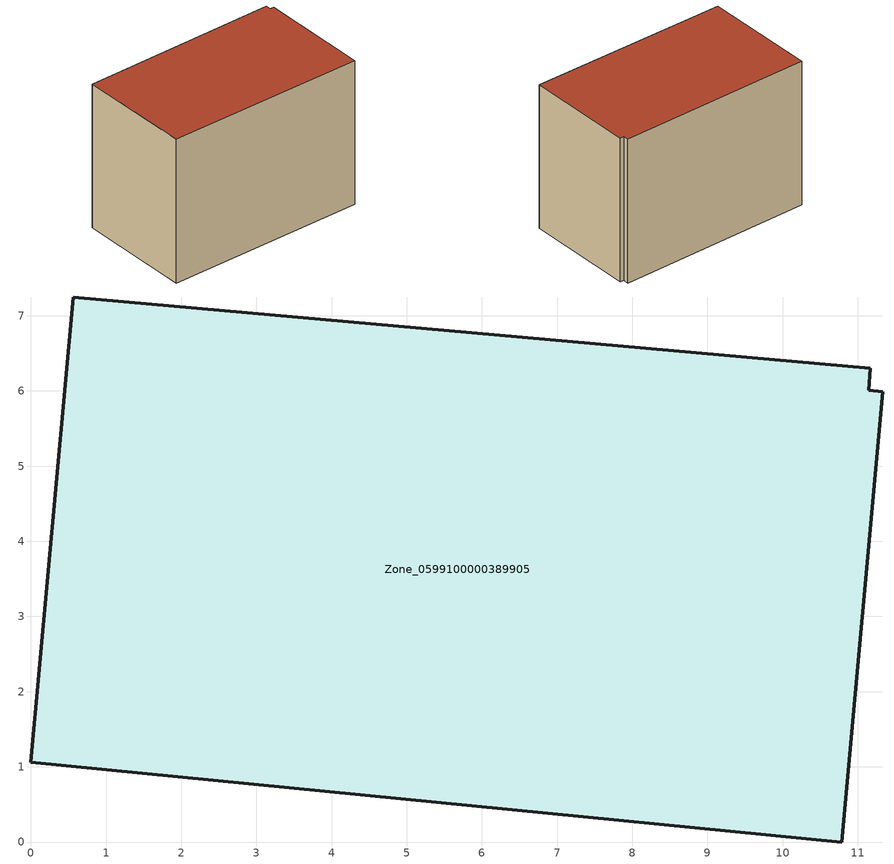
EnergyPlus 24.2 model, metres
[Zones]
Zone_0599100000389905
 floor ground (C_G): 0,1.06 0.56,7.25 11.16,6.3 11.15,6.01 11.33,5.99 10.79,0 z0
 wall outside (C_F): 0.56,7.25 0,1.06 10.79,0 11.33,5.99 11.15,6.01 11.16,6.3 0.56,7.25 z0:8.08
 roof outside (C_R): 0,1.06 10.79,0 11.33,5.99 11.15,6.01 11.16,6.3 0.56,7.25 z8.08
[BUILDING]
Pand.0599100000389905: North Axis=0; Terrain=City; Loads Convergence Tolerance Value=0.04; Temperature Convergence Tolerance Value=0.4; Solar Distribution=FullExterior; Maximum Number of Warmup Days=25; Minimum Number of Warmup Days=1
[Site:Location]
Rotterdam.The.Hague.AP_ZH_NLD Design_Conditions: Latitude=51.96; Longitude=4.45; Time Zone=1; Elevation=-4.5
[SITE:GROUNDTEMPERATURE:BUILDINGSURFACE]
18, 18, 18, 18, 18, 18, 18, 18, 18, 18, 18, 18
[MATERIAL] Thermal Absorptance=0.9; Solar Absorptance=0.7; Visible Absorptance=0.7
Name | Roughness | Thickness | Conductivity | Density | Specific Heat
G.TC.1992-2005 | MediumSmooth | 0.15 | 0.06 | 540 | 1210
F.TC.1992-2005 | Rough | 0.3 | 0.12 | 1920 | 840
R.TC.1992-2005 | MediumRough | 0.2 | 0.08 | 1500 | 1000
[CONSTRUCTION]
C_G: G.TC.1992-2005
C_F: F.TC.1992-2005
C_R: R.TC.1992-2005
[ZONE]
Zone_0599100000389905: Type=1; Multiplier=1; Ceiling Height=Autocalculate; Volume=Autocalculate; Floor Area=autocalculate; Part of Total Floor Area=Yes
[ZONEINFILTRATION:DESIGNFLOWRATE]
Infil_Zone_0599100000389905: Zone or ZoneList or Space or SpaceList=Zone_0599100000389905; Schedule=AlwaysOn; Design Flow Rate Calculation Method=Flow/Area; Flow Rate per Floor Area=0.0015; Constant Term Coefficient=1; Temperature Term Coefficient=0; Velocity Term Coefficient=0; Velocity Squared Term Coefficient=0
[HVACTEMPLATE:ZONE:IDEALLOADSAIRSYSTEM]
Zone_0599100000389905: Maximum Heating Supply Air Temperature=50; Minimum Cooling Supply Air Temperature=13; Maximum Heating Supply Air Humidity Ratio=0.0156; Minimum Cooling Supply Air Humidity Ratio=0.0077; Heating Limit=NoLimit; Cooling Limit=NoLimit; Dehumidification Control Type=ConstantSensibleHeatRatio; Cooling Sensible Heat Ratio=0.7; Dehumidification Setpoint=60; Humidification Control Type=None; Humidification Setpoint=30; Outdoor Air Method=None; Outdoor Air Flow Rate per Person=0.00944; Outdoor Air Flow Rate per Zone Floor Area=0; Outdoor Air Flow Rate per Zone=0; Demand Controlled Ventilation Type=None; Outdoor Air Economizer Type=NoEconomizer; Heat Recovery Type=None; Sensible Heat Recovery Effectiveness=0.7; Latent Heat Recovery Effectiveness=0.65
[ZONECONTROL:THERMOSTAT]
ThermostatControl_Zone_0599100000389905: Zone or ZoneList=Zone_0599100000389905; Control Type Schedule=DualSetpointControlType; Control 1=Thermostat_Zone_0599100000389905; Temperature Difference Between Cutout And Setpoint=0
[THERMOSTATSETPOINT:DUALSETPOINT]
Thermostat_Zone_0599100000389905: Heating Setpoint Temperature Schedule=HeatingSetpoint_Zone_0599100000389905; Cooling Setpoint Temperature Schedule=CoolingSetpoint_Zone_0599100000389905
[SCHEDULE:COMPACT]
HeatingSetpoint_Zone_0599100000389905: Through: 12/31, For: AllDays, Until: 24:00, 21
CoolingSetpoint_Zone_0599100000389905: Through: 12/31, For: AllDays, Until: 24:00, 24
DualSetpointControlType: Through: 12/31, For: AllDays, Until: 24:00, 4
AlwaysOn: Through: 12/31, For: AllDays, Until: 24:00, 1
